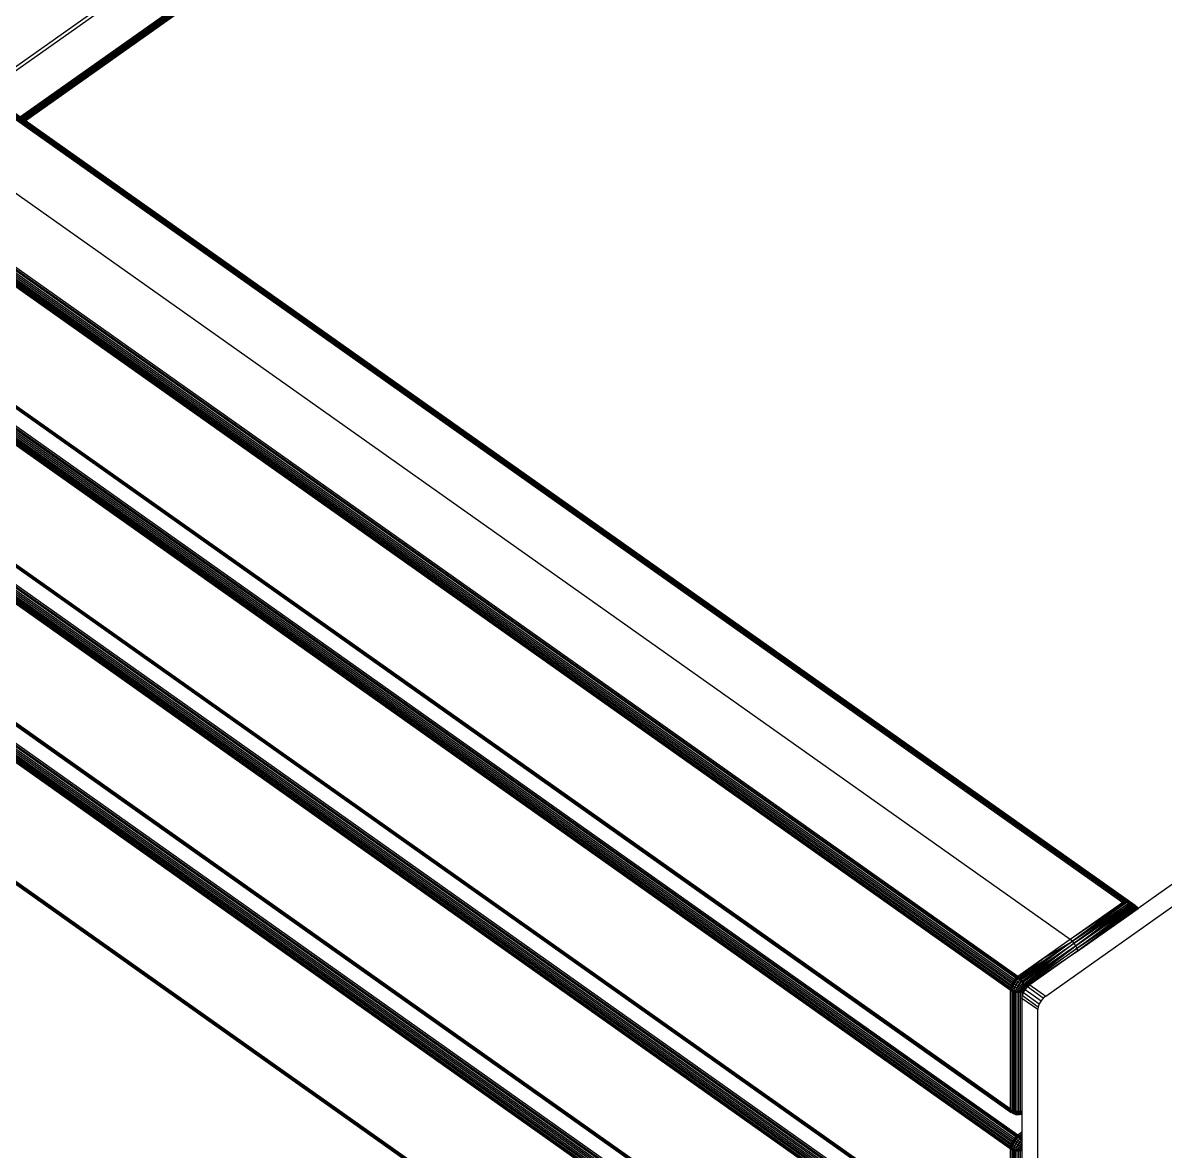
# Model space of a CAD drawing. Header units: inches. Extents: x 12 to 4609, y 5 to 3256.
# Drawn here: x 2774 to 3283, y 1825 to 2328 of the extents above; entities that cross this region are included whole.
import ezdxf

# ---------------------------------------------------------------- set-up
doc = ezdxf.new("R2010")
doc.units = ezdxf.units.IN
doc.header["$MEASUREMENT"] = 0

msp = doc.modelspace()

# ---------------------------------------------------------------- linework, layer by layer
for p, q in [((2756.17, 2298.34), (3181.99, 2599.44)), ((3183.41, 2598.44), (2757.58, 2297.34)), ((3205.33, 2592.02), (2773.08, 2286.38)), ((3205.37, 2591.74), (2773.3, 2286.22)), ((2773.57, 2286.03), (3205.47, 2591.43)), ((3205.61, 2591.1), (2773.87, 2285.81)), ((3205.81, 2590.77), (2774.2, 2285.58)), ((2774.54, 2285.34), (3206.04, 2590.46)), ((2774.88, 2285.1), (3206.3, 2590.16)), ((3206.58, 2589.91), (2775.2, 2284.88)), ((3206.87, 2589.7), (2775.49, 2284.67)), ((2582.49, 2421.07), (3269.57, 1935.23)), ((2582.49, 2420.96), (3269.12, 1935.44)), ((2582.49, 2420.82), (3268.66, 1935.63)), ((2582.49, 2420.65), (3268.2, 1935.78)), ((2582.49, 2420.23), (3267.28, 1936.02)), ((2582.49, 2419.74), (3266.35, 1936.18)), ((3265.42, 1936.27), (2582.49, 2419.18)), ((2582.49, 2418.55), (3264.5, 1936.3)), ((3241.16, 1919.8), (2559.16, 2402.05)), ((3230.2, 1894.55), (3930.24, 2389.55)), ((2533.91, 2383.64), (3215.92, 1901.39)), ((2534.36, 2384.19), (3216.36, 1901.94)), ((3216.83, 1902.46), (2534.83, 2384.71)), ((2535.32, 2385.16), (3217.33, 1902.91)), ((3217.83, 1903.3), (2535.82, 2385.55)), ((2532.29, 2379.52), (3214.29, 1897.27)), ((3214.33, 1897.8), (2532.32, 2380.05)), ((2532.43, 2380.61), (3214.44, 1898.36)), ((3214.61, 1898.96), (2532.61, 2381.21)), ((2532.85, 2381.83), (3214.85, 1899.58)), ((2533.15, 2382.44), (3215.16, 1900.19)), ((2533.51, 2383.05), (3215.51, 1900.8)), ((3214.29, 1844.23), (2532.29, 2326.48)), ((2532.32, 2326.01), (3214.33, 1843.76)), ((3214.44, 1843.34), (2532.43, 2325.59)), ((2532.61, 2325.24), (3214.61, 1842.99)), ((2541.5, 2318.85), (3214.85, 1842.72)), ((2533.51, 2312.34), (3215.51, 1830.09)), ((2533.91, 2312.93), (3215.92, 1830.68)), ((2534.36, 2313.48), (3216.36, 1831.23)), ((3216.83, 1831.74), (2534.83, 2313.99)), ((2535.32, 2314.45), (3217.33, 1832.2)), ((3217.83, 1832.59), (2535.82, 2314.84)), ((2532.29, 2308.81), (3214.29, 1826.56)), ((3214.33, 1827.09), (2532.32, 2309.34)), ((2532.43, 2309.9), (3214.44, 1827.65)), ((3214.61, 1828.25), (2532.61, 2310.5)), ((2532.85, 2311.11), (3214.85, 1828.86)), ((2533.15, 2311.73), (3215.16, 1829.48)), ((2774.2, 2285.58), (2773.87, 2285.81)), ((2774.54, 2285.34), (2774.2, 2285.58)), ((2774.88, 2285.1), (2774.54, 2285.34)), ((2775.2, 2284.88), (2774.88, 2285.1)), ((2775.49, 2284.67), (2775.2, 2284.88)), ((2775.49, 2284.67), (3270, 1934.99)), ((3214.29, 1773.52), (2532.29, 2255.77)), ((2532.32, 2255.3), (3214.33, 1773.05)), ((3214.44, 1772.63), (2532.43, 2254.88)), ((2532.61, 2254.53), (3214.61, 1772.28)), ((2541.5, 2248.14), (3214.85, 1772.01)), ((2533.15, 2241.02), (3215.16, 1758.77)), ((2533.51, 2241.63), (3215.51, 1759.38)), ((2533.91, 2242.22), (3215.92, 1759.97)), ((2534.36, 2242.77), (3216.36, 1760.52)), ((3216.83, 1761.03), (2534.83, 2243.28)), ((2535.32, 2243.74), (3217.33, 1761.49)), ((3217.83, 1761.88), (2535.82, 2244.13)), ((2532.29, 2238.1), (3214.29, 1755.85)), ((3214.33, 1756.37), (2532.32, 2238.62)), ((2532.43, 2239.19), (3214.44, 1756.94)), ((3214.61, 1757.54), (2532.61, 2239.79)), ((2532.85, 2240.4), (3214.85, 1758.15)), ((3703, 2238.87), (3271.34, 1933.64)), ((3214.29, 1702.81), (2532.29, 2185.06)), ((2532.32, 2184.59), (3214.33, 1702.34)), ((3214.44, 1701.92), (2532.43, 2184.17)), ((2532.61, 2183.82), (3214.61, 1701.57)), ((2541.5, 2177.43), (3214.85, 1701.3)), ((2532.85, 2169.69), (3214.85, 1687.44)), ((2533.15, 2170.31), (3215.16, 1688.06)), ((2533.51, 2170.92), (3215.51, 1688.67)), ((2533.91, 2171.51), (3215.92, 1689.26)), ((2534.36, 2172.06), (3216.36, 1689.81)), ((3216.83, 1690.32), (2534.83, 2172.57)), ((2535.32, 2173.03), (3217.33, 1690.78)), ((3217.83, 1691.17), (2535.82, 2173.42)), ((2532.29, 2167.39), (3214.29, 1685.14)), ((3214.33, 1685.66), (2532.32, 2167.91)), ((2532.43, 2168.48), (3214.44, 1686.23)), ((3214.61, 1686.83), (2532.61, 2169.08)), ((3214.29, 1632.1), (2532.29, 2114.35)), ((2532.32, 2113.87), (3214.33, 1631.62)), ((3214.44, 1631.21), (2532.43, 2113.46)), ((2532.61, 2113.11), (3214.61, 1630.86)), ((2589.13, 2073.04), (3214.85, 1630.59)), ((3264.5, 1936.3), (3241.16, 1919.8)), ((3265.42, 1936.27), (3241.16, 1919.8)), ((3265.42, 1936.27), (3242.08, 1919.04)), ((3266.35, 1936.18), (3242.08, 1919.04)), ((3242.08, 1919.04), (3267.28, 1936.02)), ((3267.28, 1936.02), (3242.93, 1918.08)), ((3242.93, 1918.08), (3268.2, 1935.78)), ((3242.93, 1918.08), (3268.66, 1935.63)), ((3268.66, 1935.63), (3243.66, 1917)), ((3243.66, 1917), (3269.12, 1935.44)), ((3243.66, 1917), (3269.57, 1935.23)), ((3265.42, 1936.27), (3264.5, 1936.3)), ((3266.35, 1936.18), (3265.42, 1936.27)), ((3267.28, 1936.02), (3266.35, 1936.18)), ((3268.2, 1935.78), (3267.28, 1936.02)), ((3268.66, 1935.63), (3268.2, 1935.78)), ((3269.12, 1935.44), (3268.66, 1935.63)), ((3269.57, 1935.23), (3269.12, 1935.44)), ((3270, 1934.99), (3269.57, 1935.23)), ((3270.04, 1934.97), (3243.66, 1917)), ((3244.22, 1915.87), (3270.04, 1934.97)), ((3244.22, 1915.87), (3270.25, 1934.82)), ((3244.22, 1915.87), (3270.47, 1934.66)), ((3270.69, 1934.47), (3244.22, 1915.87)), ((3270.91, 1934.26), (3244.22, 1915.87)), ((3244.22, 1915.87), (3271.12, 1934.01)), ((3271.12, 1934.01), (3244.58, 1914.77)), ((3244.58, 1914.77), (3271.22, 1933.87)), ((3244.58, 1914.77), (3271.32, 1933.7)), ((3247.33, 1916.66), (3271.34, 1933.64)), ((3270.04, 1934.97), (3270, 1934.99)), ((3270.04, 1934.97), (3270.08, 1934.94)), ((3270.08, 1934.94), (3270.25, 1934.82)), ((3270.47, 1934.66), (3270.25, 1934.82)), ((3270.69, 1934.47), (3270.47, 1934.66)), ((3270.91, 1934.26), (3270.69, 1934.47)), ((3271.12, 1934.01), (3270.91, 1934.26)), ((3271.22, 1933.87), (3271.12, 1934.01)), ((3271.32, 1933.7), (3271.22, 1933.87)), ((3271.34, 1933.64), (3271.32, 1933.7)), ((3218.33, 1902.91), (3242.08, 1919.04)), ((3218.82, 1902.46), (3242.08, 1919.04)), ((3242.08, 1919.04), (3219.3, 1901.94)), ((3219.3, 1901.94), (3242.93, 1918.08)), ((3219.74, 1901.39), (3242.93, 1918.08)), ((3242.93, 1918.08), (3220.14, 1900.8)), ((3243.66, 1917), (3220.14, 1900.8)), ((3220.5, 1900.19), (3243.66, 1917)), ((3220.8, 1899.58), (3243.66, 1917)), ((3220.8, 1899.58), (3244.22, 1915.87)), ((3244.22, 1915.87), (3221.04, 1898.96)), ((3221.04, 1898.96), (3244.58, 1914.77)), ((3244.58, 1914.77), (3221.22, 1898.36)), ((3241.16, 1919.8), (3229.5, 1911.55)), ((3229.5, 1911.55), (3242.08, 1919.04)), ((3242.08, 1919.04), (3241.16, 1919.8)), ((3242.93, 1918.08), (3242.08, 1919.04)), ((3244.58, 1914.77), (3242.4, 1913.17)), ((3243.66, 1917), (3242.93, 1918.08)), ((3244.22, 1915.87), (3243.66, 1917)), ((3244.05, 1914.34), (3244.58, 1914.77)), ((3244.58, 1914.77), (3244.22, 1915.87)), ((3244.58, 1914.77), (3247.33, 1916.66)), ((3244.58, 1914.77), (3245.2, 1915.16)), ((3245.2, 1915.16), (3244.58, 1914.72)), ((3244.58, 1914.72), (3244.58, 1914.77)), ((3247.33, 1916.66), (3245.2, 1915.16)), ((3229.5, 1911.55), (3217.83, 1903.3)), ((3218.33, 1902.91), (3229.5, 1911.55)), ((3242.4, 1913.17), (3223.13, 1899.55)), ((3244.05, 1914.34), (3242.4, 1913.17)), ((3244.58, 1914.72), (3244.05, 1914.34)), ((3214.61, 1898.96), (3214.85, 1899.58)), ((3214.85, 1899.58), (3215.16, 1900.19)), ((3214.85, 1899.58), (3215.63, 1899.17)), ((3215.16, 1900.19), (3215.51, 1900.8)), ((3215.16, 1900.19), (3215.63, 1899.17)), ((3215.16, 1900.19), (3216.07, 1900)), ((3215.51, 1900.8), (3215.92, 1901.39)), ((3216.59, 1900.8), (3215.51, 1900.8)), ((3216.07, 1900), (3215.51, 1900.8)), ((3215.63, 1899.17), (3216.07, 1900)), ((3215.92, 1901.39), (3216.36, 1901.94)), ((3217.19, 1901.54), (3215.92, 1901.39)), ((3215.92, 1901.39), (3216.59, 1900.8)), ((3216.07, 1900), (3216.59, 1900.8)), ((3216.07, 1900), (3216.87, 1899.49)), ((3216.36, 1901.94), (3216.83, 1902.46)), ((3216.36, 1901.94), (3217.84, 1902.2)), ((3216.36, 1901.94), (3217.19, 1901.54)), ((3216.87, 1899.49), (3216.47, 1898.7)), ((3216.59, 1900.8), (3217.19, 1901.54)), ((3216.59, 1900.8), (3217.37, 1900.24)), ((3216.83, 1902.46), (3217.33, 1902.91)), ((3216.83, 1902.46), (3217.84, 1902.2)), ((3217.37, 1900.24), (3216.87, 1899.49)), ((3216.87, 1899.49), (3217.71, 1898.99)), ((3217.19, 1901.54), (3217.84, 1902.2)), ((3217.19, 1901.54), (3217.93, 1900.94)), ((3217.33, 1902.91), (3217.83, 1903.3)), ((3218.33, 1902.91), (3217.33, 1902.91)), ((3217.84, 1902.2), (3217.33, 1902.91)), ((3217.93, 1900.94), (3217.37, 1900.24)), ((3217.37, 1900.24), (3218.16, 1899.67)), ((3218.16, 1899.67), (3217.71, 1898.99)), ((3218.33, 1902.91), (3217.83, 1903.3)), ((3218.33, 1902.91), (3217.84, 1902.2)), ((3217.84, 1902.2), (3218.82, 1902.46)), ((3217.84, 1902.2), (3218.54, 1901.56)), ((3218.54, 1901.56), (3217.93, 1900.94)), ((3217.93, 1900.94), (3218.67, 1900.3)), ((3218.67, 1900.3), (3218.16, 1899.67)), ((3218.16, 1899.67), (3218.94, 1899.1)), ((3218.82, 1902.46), (3218.33, 1902.91)), ((3218.82, 1902.46), (3218.54, 1901.56)), ((3219.3, 1901.94), (3218.54, 1901.56)), ((3218.54, 1901.56), (3219.22, 1900.86)), ((3219.22, 1900.86), (3218.67, 1900.3)), ((3218.67, 1900.3), (3219.37, 1899.63)), ((3219.3, 1901.94), (3218.82, 1902.46)), ((3219.37, 1899.63), (3218.94, 1899.1)), ((3219.3, 1901.94), (3219.22, 1900.86)), ((3219.74, 1901.39), (3219.22, 1900.86)), ((3219.22, 1900.86), (3219.84, 1900.11)), ((3219.74, 1901.39), (3219.3, 1901.94)), ((3219.84, 1900.11), (3219.37, 1899.63)), ((3219.37, 1899.63), (3220.02, 1898.97)), ((3220.14, 1900.8), (3219.74, 1901.39)), ((3219.74, 1901.39), (3219.84, 1900.11)), ((3220.14, 1900.8), (3219.84, 1900.11)), ((3219.84, 1900.11), (3220.5, 1900.19)), ((3219.84, 1900.11), (3220.38, 1899.34)), ((3220.5, 1900.19), (3220.14, 1900.8)), ((3220.5, 1900.19), (3220.38, 1899.34)), ((3220.8, 1899.58), (3220.38, 1899.34)), ((3220.8, 1899.58), (3220.5, 1900.19)), ((3221.04, 1898.96), (3220.8, 1899.58)), ((3220.8, 1899.58), (3220.83, 1898.6)), ((3222.04, 1898.61), (3223.13, 1899.55)), ((3223.13, 1899.55), (3230.2, 1894.55)), ((3214.29, 1897.27), (3214.33, 1897.8)), ((3214.29, 1897.27), (3214.29, 1844.23)), ((3214.29, 1897.27), (3214.83, 1896.94)), ((3214.33, 1897.8), (3214.44, 1898.36)), ((3214.33, 1897.8), (3214.83, 1896.94)), ((3214.33, 1897.8), (3215.12, 1897.55)), ((3214.44, 1898.36), (3214.61, 1898.96)), ((3214.44, 1898.36), (3215.12, 1897.55)), ((3215.31, 1898.34), (3214.44, 1898.36)), ((3215.63, 1899.17), (3214.61, 1898.96)), ((3214.61, 1898.96), (3215.31, 1898.34)), ((3215.12, 1897.55), (3214.83, 1896.94)), ((3214.83, 1843.9), (3214.83, 1896.94)), ((3214.83, 1896.94), (3215.43, 1896.66)), ((3215.12, 1897.55), (3215.31, 1898.34)), ((3215.98, 1897.18), (3215.12, 1897.55)), ((3215.12, 1897.55), (3215.43, 1896.66)), ((3215.31, 1898.34), (3215.63, 1899.17)), ((3215.31, 1898.34), (3216.16, 1897.93)), ((3215.43, 1896.66), (3215.98, 1897.18)), ((3215.43, 1896.66), (3215.43, 1843.63)), ((3215.43, 1896.66), (3216.08, 1896.45)), ((3215.63, 1899.17), (3216.47, 1898.7)), ((3216.16, 1897.93), (3215.98, 1897.18)), ((3216.91, 1896.91), (3215.98, 1897.18)), ((3215.98, 1897.18), (3216.08, 1896.45)), ((3216.77, 1896.31), (3215.98, 1897.18)), ((3216.08, 1843.42), (3216.08, 1896.45)), ((3216.08, 1896.45), (3216.77, 1896.31)), ((3216.47, 1898.7), (3216.16, 1897.93)), ((3216.16, 1897.93), (3217.08, 1897.58)), ((3216.47, 1898.7), (3217.35, 1898.28)), ((3216.91, 1896.91), (3216.77, 1896.31)), ((3216.77, 1843.28), (3216.77, 1896.31)), ((3216.77, 1896.31), (3217.47, 1896.24)), ((3217.08, 1897.58), (3216.91, 1896.91)), ((3217.88, 1896.75), (3216.91, 1896.91)), ((3216.91, 1896.91), (3217.47, 1896.24)), ((3217.35, 1898.28), (3217.08, 1897.58)), ((3217.08, 1897.58), (3218.02, 1897.32)), ((3217.71, 1898.99), (3217.35, 1898.28)), ((3217.35, 1898.28), (3218.25, 1897.92)), ((3217.88, 1896.75), (3217.47, 1896.24)), ((3217.47, 1843.21), (3217.47, 1896.24)), ((3217.47, 1896.24), (3218.19, 1896.24)), ((3217.71, 1898.99), (3218.56, 1898.52)), ((3218.02, 1897.32), (3217.88, 1896.75)), ((3218.84, 1896.71), (3217.88, 1896.75)), ((3217.88, 1896.75), (3218.19, 1896.24)), ((3217.88, 1896.75), (3218.89, 1896.31)), ((3218.25, 1897.92), (3218.02, 1897.32)), ((3218.02, 1897.32), (3218.95, 1897.16)), ((3218.19, 1896.24), (3218.89, 1896.31)), ((3218.19, 1843.21), (3218.19, 1896.24)), ((3218.56, 1898.52), (3218.25, 1897.92)), ((3218.25, 1897.92), (3219.13, 1897.62)), ((3218.94, 1899.1), (3218.56, 1898.52)), ((3218.56, 1898.52), (3219.38, 1898.1)), ((3218.95, 1897.16), (3218.84, 1896.71)), ((3219.77, 1896.78), (3218.84, 1896.71)), ((3218.89, 1896.31), (3218.84, 1896.71)), ((3218.84, 1896.71), (3219.58, 1896.45)), ((3218.89, 1896.31), (3219.58, 1896.45)), ((3218.89, 1843.26), (3218.89, 1896.31)), ((3218.94, 1899.1), (3219.68, 1898.55)), ((3219.13, 1897.62), (3218.95, 1897.16)), ((3218.95, 1897.16), (3219.84, 1897.09)), ((3219.38, 1898.1), (3219.13, 1897.62)), ((3219.13, 1897.62), (3219.97, 1897.41)), ((3219.68, 1898.55), (3219.38, 1898.1)), ((3219.38, 1898.1), (3220.14, 1897.74)), ((3219.77, 1896.78), (3219.58, 1896.45)), ((3219.58, 1896.45), (3220.22, 1896.66)), ((3219.58, 1896.45), (3219.6, 1893.52)), ((3219.6, 1893.52), (3219.77, 1894.73)), ((3220.02, 1898.97), (3219.68, 1898.55)), ((3219.68, 1898.55), (3220.34, 1898.05)), ((3219.84, 1897.09), (3219.77, 1896.78)), ((3220.62, 1896.97), (3219.77, 1896.78)), ((3219.77, 1896.78), (3220.22, 1896.66)), ((3219.77, 1894.73), (3220.22, 1895.95)), ((3219.77, 1894.73), (3226.84, 1889.73)), ((3219.97, 1897.41), (3219.84, 1897.09)), ((3219.84, 1897.09), (3220.66, 1897.13)), ((3220.14, 1897.74), (3219.97, 1897.41)), ((3219.97, 1897.41), (3220.72, 1897.29)), ((3220.38, 1899.34), (3220.02, 1898.97)), ((3220.02, 1898.97), (3220.58, 1898.34)), ((3220.34, 1898.05), (3220.14, 1897.74)), ((3220.14, 1897.74), (3220.81, 1897.46)), ((3220.22, 1896.66), (3220.62, 1896.97)), ((3220.22, 1896.66), (3220.76, 1896.91)), ((3220.22, 1895.95), (3220.22, 1896.66)), ((3220.22, 1895.95), (3220.27, 1896.07)), ((3220.27, 1896.07), (3220.76, 1896.91)), ((3220.27, 1896.07), (3227.34, 1891.07)), ((3220.58, 1898.34), (3220.34, 1898.05)), ((3220.34, 1898.05), (3220.91, 1897.62)), ((3220.38, 1899.34), (3220.83, 1898.6)), ((3220.83, 1898.6), (3220.58, 1898.34)), ((3220.58, 1898.34), (3221.03, 1897.77)), ((3220.66, 1897.13), (3220.62, 1896.97)), ((3220.85, 1897.06), (3220.62, 1896.97)), ((3220.62, 1896.97), (3220.78, 1896.94)), ((3220.72, 1897.29), (3220.66, 1897.13)), ((3220.66, 1897.13), (3220.92, 1897.18)), ((3220.81, 1897.46), (3220.72, 1897.29)), ((3220.72, 1897.29), (3220.98, 1897.28)), ((3220.76, 1896.91), (3220.78, 1896.94)), ((3220.78, 1896.94), (3220.85, 1897.06)), ((3220.91, 1897.62), (3220.81, 1897.46)), ((3220.81, 1897.46), (3221.04, 1897.38)), ((3221.04, 1898.96), (3220.83, 1898.6)), ((3220.83, 1898.6), (3221.16, 1897.9)), ((3220.85, 1897.06), (3220.92, 1897.18)), ((3221.03, 1897.77), (3220.91, 1897.62)), ((3220.91, 1897.62), (3221.1, 1897.47)), ((3220.92, 1897.18), (3220.98, 1897.28)), ((3220.98, 1897.28), (3221.04, 1897.38)), ((3221.16, 1897.9), (3221.03, 1897.77)), ((3221.03, 1897.77), (3221.17, 1897.55)), ((3221.22, 1898.36), (3221.04, 1898.96)), ((3221.04, 1898.96), (3221.16, 1897.9)), ((3221.04, 1897.38), (3221.05, 1897.41)), ((3221.05, 1897.41), (3221.1, 1897.47)), ((3221.05, 1897.41), (3228.12, 1892.41)), ((3221.1, 1897.47), (3221.17, 1897.55)), ((3221.22, 1898.36), (3221.16, 1897.9)), ((3221.16, 1897.9), (3221.24, 1897.64)), ((3221.16, 1897.9), (3221.33, 1897.8)), ((3221.17, 1897.55), (3221.24, 1897.64)), ((3221.33, 1897.8), (3221.22, 1898.36)), ((3221.24, 1897.64), (3221.33, 1897.75)), ((3221.33, 1897.8), (3221.42, 1897.86)), ((3221.33, 1897.75), (3221.42, 1897.86)), ((3221.33, 1897.75), (3221.33, 1897.8)), ((3221.42, 1897.86), (3222.04, 1898.61)), ((3229.11, 1893.61), (3222.04, 1898.61)), ((3230.2, 1894.55), (3229.11, 1893.61)), ((3219.6, 1893.52), (3219.58, 1843.42)), ((3226.67, 1888.52), (3219.6, 1893.52)), ((3226.84, 1889.73), (3226.67, 1888.52)), ((3227.34, 1891.07), (3226.84, 1889.73)), ((3228.12, 1892.41), (3227.34, 1891.07)), ((3229.11, 1893.61), (3228.12, 1892.41)), ((3226.67, 1573.85), (3226.67, 1888.52)), ((3214.33, 1843.76), (3214.29, 1844.23)), ((3214.29, 1844.23), (3214.83, 1843.9)), ((3214.83, 1843.9), (3214.33, 1843.76)), ((3215.12, 1843.17), (3214.33, 1843.76)), ((3214.44, 1843.34), (3214.33, 1843.76)), ((3214.83, 1843.9), (3215.12, 1843.17)), ((3214.83, 1843.9), (3215.43, 1843.63)), ((3215.12, 1843.17), (3215.43, 1843.63)), ((3215.43, 1843.63), (3215.98, 1842.87)), ((3215.43, 1843.63), (3216.08, 1843.42)), ((3214.61, 1842.99), (3214.44, 1843.34)), ((3214.44, 1843.34), (3215.12, 1843.17)), ((3214.61, 1842.99), (3215.12, 1843.17)), ((3214.85, 1842.72), (3214.61, 1842.99)), ((3214.61, 1842.99), (3215.31, 1842.65)), ((3215.16, 1842.53), (3214.85, 1842.72)), ((3215.31, 1842.65), (3214.85, 1842.72)), ((3215.31, 1842.65), (3215.12, 1843.17)), ((3215.12, 1843.17), (3215.98, 1842.87)), ((3215.63, 1842.28), (3215.16, 1842.53)), ((3215.63, 1842.28), (3215.31, 1842.65)), ((3215.31, 1842.65), (3216.16, 1842.39)), ((3216.07, 1842.06), (3215.63, 1842.28)), ((3215.63, 1842.28), (3216.47, 1842.04)), ((3216.08, 1843.42), (3215.98, 1842.87)), ((3215.98, 1842.87), (3216.16, 1842.39)), ((3215.98, 1842.87), (3216.91, 1842.73)), ((3216.07, 1842.06), (3216.87, 1841.83)), ((3216.08, 1843.42), (3216.91, 1842.73)), ((3216.08, 1843.42), (3216.77, 1843.28)), ((3216.16, 1842.39), (3216.47, 1842.04)), ((3216.16, 1842.39), (3217.08, 1842.3)), ((3216.47, 1842.04), (3216.87, 1841.83)), ((3216.47, 1842.04), (3217.35, 1841.98)), ((3216.77, 1843.28), (3216.91, 1842.73)), ((3216.77, 1843.28), (3217.88, 1842.74)), ((3216.77, 1843.28), (3217.47, 1843.21)), ((3216.87, 1841.83), (3217.37, 1841.78)), ((3216.87, 1841.83), (3217.71, 1841.8)), ((3216.91, 1842.73), (3217.88, 1842.74)), ((3216.91, 1842.73), (3217.08, 1842.3)), ((3217.08, 1842.3), (3218.02, 1842.38)), ((3217.08, 1842.3), (3217.35, 1841.98)), ((3217.35, 1841.98), (3218.25, 1842.11)), ((3217.35, 1841.98), (3217.71, 1841.8)), ((3217.37, 1841.78), (3218.16, 1841.75)), ((3217.47, 1843.21), (3217.88, 1842.74)), ((3217.47, 1843.21), (3218.19, 1843.21)), ((3217.71, 1841.8), (3218.56, 1841.95)), ((3217.71, 1841.8), (3218.16, 1841.75)), ((3217.88, 1842.74), (3217.97, 1842.88)), ((3217.88, 1842.74), (3218.27, 1842.81)), ((3217.88, 1842.74), (3218.02, 1842.38)), ((3217.97, 1842.88), (3218.07, 1843.04)), ((3217.97, 1842.88), (3218.33, 1842.88)), ((3218.02, 1842.38), (3218.95, 1842.62)), ((3218.02, 1842.38), (3218.25, 1842.11)), ((3218.07, 1843.04), (3218.19, 1843.21)), ((3218.07, 1843.04), (3218.33, 1842.88)), ((3218.16, 1841.75), (3218.87, 1841.91)), ((3218.16, 1841.75), (3218.67, 1841.83)), ((3218.19, 1843.21), (3218.89, 1843.26)), ((3218.19, 1843.21), (3218.55, 1843.04)), ((3218.25, 1842.11), (3219.13, 1842.41)), ((3218.25, 1842.11), (3218.56, 1841.95)), ((3218.27, 1842.81), (3218.33, 1842.88)), ((3218.27, 1842.81), (3218.42, 1842.84)), ((3218.55, 1843.04), (3218.33, 1842.88)), ((3218.33, 1842.88), (3218.42, 1842.84)), ((3218.42, 1842.84), (3218.84, 1842.91)), ((3218.55, 1843.04), (3218.84, 1842.91)), ((3218.56, 1841.95), (3218.9, 1842.09)), ((3218.56, 1841.95), (3218.87, 1841.91)), ((3218.67, 1841.83), (3218.94, 1841.91)), ((3218.89, 1843.26), (3218.84, 1842.91)), ((3218.84, 1842.91), (3219.54, 1843.14)), ((3218.84, 1842.91), (3218.95, 1842.62)), ((3218.87, 1841.91), (3219.22, 1842.06)), ((3218.87, 1841.91), (3218.94, 1841.91)), ((3218.89, 1843.26), (3218.93, 1843.29)), ((3218.89, 1843.26), (3219.6, 1843.23)), ((3218.9, 1842.09), (3219.38, 1842.28)), ((3219.22, 1842.06), (3218.9, 1842.09)), ((3218.93, 1843.29), (3219.58, 1843.42)), ((3218.94, 1841.91), (3219.22, 1842.06)), ((3218.94, 1841.91), (3219.37, 1841.98)), ((3218.95, 1842.62), (3219.6, 1842.91)), ((3218.95, 1842.62), (3219.13, 1842.41)), ((3219.13, 1842.41), (3219.6, 1842.67)), ((3219.13, 1842.41), (3219.38, 1842.28)), ((3219.22, 1842.06), (3219.53, 1842.27)), ((3219.29, 1842.07), (3219.22, 1842.06)), ((3219.29, 1842.07), (3219.6, 1842.21)), ((3219.6, 1842.13), (3219.29, 1842.07)), ((3219.37, 1841.98), (3219.6, 1842.07)), ((3219.38, 1842.28), (3219.6, 1842.43)), ((3219.38, 1842.28), (3219.53, 1842.27)), ((3219.53, 1842.27), (3219.6, 1842.26)), ((3219.6, 1843.19), (3219.54, 1843.14)), ((3219.58, 1843.42), (3219.6, 1843.4)), ((3219.6, 1843.4), (3219.6, 1843.23)), ((3219.6, 1843.23), (3219.6, 1843.19)), ((3219.6, 1843.19), (3219.6, 1842.91)), ((3219.6, 1842.91), (3219.6, 1842.67)), ((3219.6, 1842.67), (3219.6, 1842.43)), ((3219.6, 1842.43), (3219.6, 1842.26)), ((3219.6, 1842.26), (3219.6, 1842.21)), ((3219.6, 1842.21), (3219.6, 1842.13)), ((3219.6, 1842.13), (3219.6, 1842.07)), ((3219.6, 1842.07), (3219.6, 1833.84)), ((3219.6, 1833.84), (3217.83, 1832.59)), ((3219.6, 1833.84), (3219.6, 1833.18)), ((3214.44, 1827.65), (3214.61, 1828.25)), ((3214.61, 1828.25), (3214.85, 1828.86)), ((3215.63, 1828.46), (3214.61, 1828.25)), ((3214.61, 1828.25), (3215.31, 1827.63)), ((3214.85, 1828.86), (3215.16, 1829.48)), ((3214.85, 1828.86), (3215.63, 1828.46)), ((3215.16, 1829.48), (3215.51, 1830.09)), ((3215.16, 1829.48), (3215.63, 1828.46)), ((3215.16, 1829.48), (3216.07, 1829.29)), ((3215.31, 1827.63), (3215.63, 1828.46)), ((3215.51, 1830.09), (3215.92, 1830.68)), ((3216.59, 1830.09), (3215.51, 1830.09)), ((3216.07, 1829.29), (3215.51, 1830.09)), ((3215.63, 1828.46), (3216.07, 1829.29)), ((3215.63, 1828.46), (3216.47, 1827.99)), ((3215.92, 1830.68), (3216.36, 1831.23)), ((3217.19, 1830.83), (3215.92, 1830.68)), ((3215.92, 1830.68), (3216.59, 1830.09)), ((3216.07, 1829.29), (3216.59, 1830.09)), ((3216.07, 1829.29), (3216.87, 1828.78)), ((3216.36, 1831.23), (3216.83, 1831.74)), ((3216.36, 1831.23), (3217.84, 1831.49)), ((3216.36, 1831.23), (3217.19, 1830.83)), ((3216.87, 1828.78), (3216.47, 1827.99)), ((3216.59, 1830.09), (3217.19, 1830.83)), ((3216.59, 1830.09), (3217.37, 1829.53)), ((3216.83, 1831.74), (3217.33, 1832.2)), ((3216.83, 1831.74), (3217.84, 1831.49)), ((3217.37, 1829.53), (3216.87, 1828.78)), ((3216.87, 1828.78), (3217.71, 1828.28)), ((3217.19, 1830.83), (3217.84, 1831.49)), ((3217.19, 1830.83), (3217.93, 1830.23)), ((3217.33, 1832.2), (3217.83, 1832.59)), ((3218.33, 1832.2), (3217.33, 1832.2)), ((3217.84, 1831.49), (3217.33, 1832.2)), ((3217.71, 1828.28), (3217.35, 1827.57)), ((3217.93, 1830.23), (3217.37, 1829.53)), ((3217.37, 1829.53), (3218.16, 1828.96)), ((3218.16, 1828.96), (3217.71, 1828.28)), ((3217.71, 1828.28), (3218.56, 1827.81)), ((3218.33, 1832.2), (3217.83, 1832.59)), ((3218.33, 1832.2), (3217.84, 1831.49)), ((3217.84, 1831.49), (3218.82, 1831.74)), ((3217.84, 1831.49), (3218.54, 1830.85)), ((3218.54, 1830.85), (3217.93, 1830.23)), ((3217.93, 1830.23), (3218.67, 1829.59)), ((3218.67, 1829.59), (3218.16, 1828.96)), ((3218.16, 1828.96), (3218.94, 1828.39)), ((3218.33, 1832.2), (3219.6, 1833.18)), ((3218.33, 1832.2), (3219.6, 1833.06)), ((3218.82, 1831.74), (3218.33, 1832.2)), ((3218.82, 1831.74), (3218.54, 1830.85)), ((3219.3, 1831.23), (3218.54, 1830.85)), ((3218.54, 1830.85), (3219.22, 1830.15)), ((3218.94, 1828.39), (3218.56, 1827.81)), ((3219.22, 1830.15), (3218.67, 1829.59)), ((3218.67, 1829.59), (3219.37, 1828.92)), ((3218.82, 1831.74), (3219.6, 1832.29)), ((3219.3, 1831.23), (3218.82, 1831.74)), ((3219.37, 1828.92), (3218.94, 1828.39)), ((3218.94, 1828.39), (3219.6, 1827.9)), ((3219.3, 1831.23), (3219.22, 1830.15)), ((3219.6, 1830.53), (3219.22, 1830.15)), ((3219.22, 1830.15), (3219.6, 1829.69)), ((3219.6, 1831.46), (3219.3, 1831.23)), ((3219.6, 1830.86), (3219.3, 1831.23)), ((3219.6, 1829.15), (3219.37, 1828.92)), ((3219.37, 1828.92), (3219.6, 1828.69)), ((3219.6, 1833.18), (3219.6, 1833.06)), ((3219.6, 1833.06), (3219.6, 1832.29)), ((3219.6, 1832.29), (3219.6, 1831.46)), ((3219.6, 1831.46), (3219.6, 1830.86)), ((3219.6, 1830.86), (3219.6, 1830.53)), ((3219.6, 1830.53), (3219.6, 1829.69)), ((3219.6, 1829.69), (3219.6, 1829.15)), ((3219.6, 1829.15), (3219.6, 1828.69)), ((3219.6, 1828.69), (3219.6, 1827.9)), ((3214.29, 1826.56), (3214.33, 1827.09)), ((3214.29, 1826.56), (3214.29, 1773.52)), ((3214.29, 1826.56), (3214.83, 1826.23)), ((3214.33, 1827.09), (3214.44, 1827.65)), ((3214.33, 1827.09), (3214.83, 1826.23)), ((3214.33, 1827.09), (3215.12, 1826.84)), ((3214.44, 1827.65), (3215.12, 1826.84)), ((3215.31, 1827.63), (3214.44, 1827.65)), ((3215.12, 1826.84), (3214.83, 1826.23)), ((3214.83, 1773.19), (3214.83, 1826.23)), ((3214.83, 1826.23), (3215.43, 1825.95)), ((3215.12, 1826.84), (3215.31, 1827.63)), ((3215.98, 1826.47), (3215.12, 1826.84)), ((3215.12, 1826.84), (3215.43, 1825.95)), ((3215.31, 1827.63), (3216.16, 1827.22)), ((3215.43, 1825.95), (3215.98, 1826.47)), ((3215.43, 1825.95), (3215.43, 1772.92)), ((3215.43, 1825.95), (3216.08, 1825.74)), ((3216.16, 1827.22), (3215.98, 1826.47)), ((3216.91, 1826.2), (3215.98, 1826.47)), ((3215.98, 1826.47), (3216.08, 1825.74)), ((3216.77, 1825.6), (3215.98, 1826.47)), ((3216.08, 1772.71), (3216.08, 1825.74)), ((3216.08, 1825.74), (3216.77, 1825.6)), ((3216.47, 1827.99), (3216.16, 1827.22)), ((3216.16, 1827.22), (3217.08, 1826.87)), ((3216.47, 1827.99), (3217.35, 1827.57)), ((3216.91, 1826.2), (3216.77, 1825.6)), ((3216.77, 1772.57), (3216.77, 1825.6)), ((3216.77, 1825.6), (3217.47, 1825.53)), ((3217.08, 1826.87), (3216.91, 1826.2)), ((3217.88, 1826.04), (3216.91, 1826.2)), ((3216.91, 1826.2), (3217.47, 1825.53)), ((3217.35, 1827.57), (3217.08, 1826.87)), ((3217.08, 1826.87), (3218.02, 1826.61)), ((3217.35, 1827.57), (3218.25, 1827.21)), ((3217.88, 1826.04), (3217.47, 1825.53)), ((3217.47, 1772.5), (3217.47, 1825.53)), ((3217.47, 1825.53), (3218.19, 1825.53)), ((3218.02, 1826.61), (3217.88, 1826.04)), ((3218.84, 1826), (3217.88, 1826.04)), ((3217.88, 1826.04), (3218.19, 1825.53)), ((3217.88, 1826.04), (3218.89, 1825.6)), ((3218.25, 1827.21), (3218.02, 1826.61)), ((3218.02, 1826.61), (3218.95, 1826.45)), ((3218.19, 1825.53), (3218.89, 1825.6)), ((3218.19, 1772.5), (3218.19, 1825.53)), ((3218.56, 1827.81), (3218.25, 1827.21)), ((3218.25, 1827.21), (3219.13, 1826.91)), ((3218.56, 1827.81), (3219.38, 1827.38)), ((3218.95, 1826.45), (3218.84, 1826)), ((3219.6, 1826.06), (3218.84, 1826)), ((3218.89, 1825.6), (3218.84, 1826)), ((3218.84, 1826), (3219.58, 1825.74)), ((3218.89, 1825.6), (3219.58, 1825.74)), ((3218.89, 1772.55), (3218.89, 1825.6)), ((3219.13, 1826.91), (3218.95, 1826.45)), ((3218.95, 1826.45), (3219.6, 1826.4)), ((3219.38, 1827.38), (3219.13, 1826.91)), ((3219.13, 1826.91), (3219.6, 1826.8)), ((3219.6, 1827.72), (3219.38, 1827.38)), ((3219.38, 1827.38), (3219.6, 1827.28)), ((3219.6, 1825.78), (3219.58, 1825.74)), ((3219.58, 1825.74), (3219.58, 1772.71)), ((3219.6, 1827.9), (3219.6, 1827.72)), ((3219.6, 1827.72), (3219.6, 1827.28)), ((3219.6, 1827.28), (3219.6, 1826.8)), ((3219.6, 1826.8), (3219.6, 1826.4)), ((3219.6, 1826.4), (3219.6, 1826.06)), ((3219.6, 1826.06), (3219.6, 1825.78))]:
    msp.add_line(p, q)

doc.saveas('drawing.dxf')
